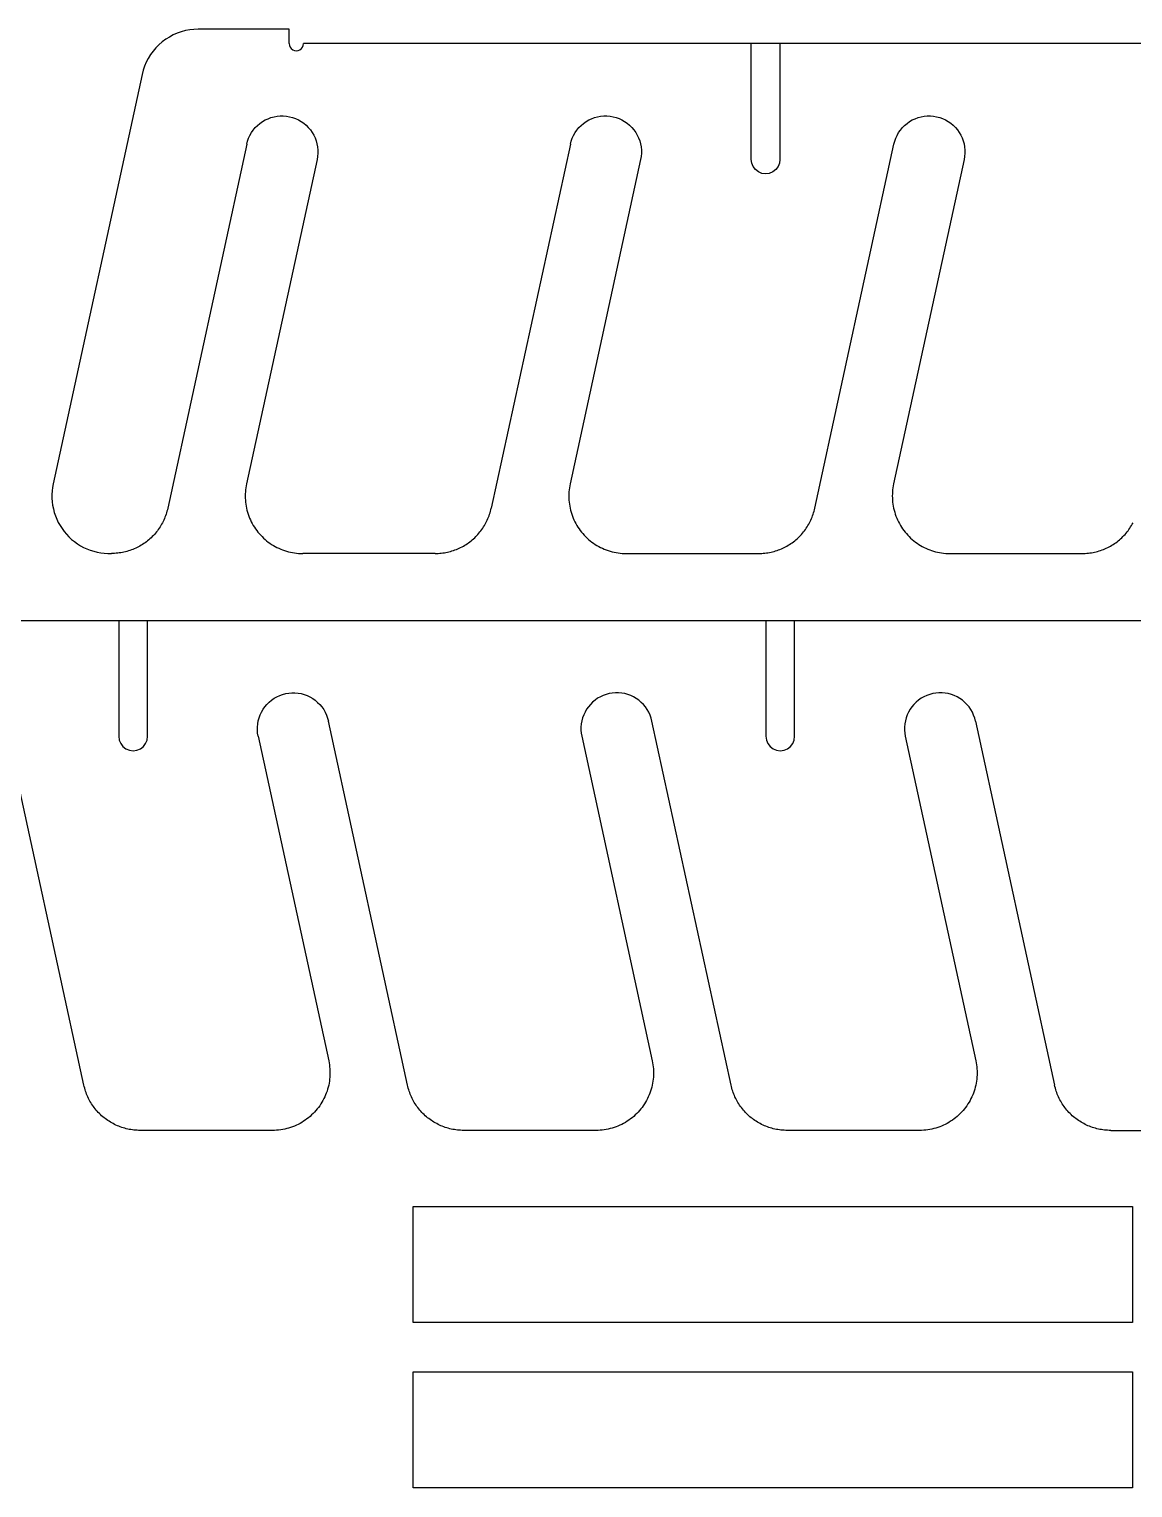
# Model space of a CAD drawing. Extents: x -30.9 to 30.9, y -15.1 to 15.1.
# Drawn here: x -5.78 to 13.42, y -15.14 to 10.22 of the extents above; entities that cross this region are included whole.
import ezdxf

# ---------------------------------------------------------------- set-up
doc = ezdxf.new("R2010")
doc.units = 0
doc.header["$MEASUREMENT"] = 0
doc.layers.get('0').update_dxf_attribs({"linetype": 'CONTINUOUS'})

msp = doc.modelspace()

# ---------------------------------------------------------------- linework, layer by layer
for p, q in [((-3.21, 10.153), (-3.279, 10.123)), ((-3.139, 10.178), (-3.21, 10.153)), ((-3.066, 10.198), (-3.139, 10.178)), ((-2.992, 10.212), (-3.066, 10.198)), ((-2.917, 10.22), (-2.992, 10.212)), ((-2.842, 10.223), (-2.917, 10.22)), ((-1.261, 10.223), (-2.842, 10.223)), ((-1.261, 9.973), (-1.261, 10.223)), ((-3.579, 9.899), (-3.628, 9.841)), ((-3.526, 9.952), (-3.579, 9.899)), ((-3.469, 10.002), (-3.526, 9.952)), ((-3.409, 10.047), (-3.469, 10.002)), ((-3.345, 10.087), (-3.409, 10.047)), ((-3.279, 10.123), (-3.345, 10.087)), ((-1.261, 9.973), (-1.257, 9.941)), ((-1.257, 9.941), (-1.244, 9.911)), ((-1.244, 9.911), (-1.224, 9.885)), ((-1.048, 9.885), (-1.028, 9.911)), ((-1.028, 9.911), (-1.015, 9.941)), ((-1.015, 9.941), (-1.011, 9.973)), ((6.776, 9.973), (-1.011, 9.973)), ((6.776, 7.958), (6.776, 9.973)), ((7.276, 9.973), (6.776, 9.973)), ((7.276, 9.973), (7.276, 7.958)), ((18.033, 9.973), (7.276, 9.973)), ((-3.746, 9.649), (-3.776, 9.58)), ((-3.712, 9.716), (-3.746, 9.649)), ((-3.672, 9.78), (-3.712, 9.716)), ((-3.628, 9.841), (-3.672, 9.78)), ((-1.224, 9.885), (-1.199, 9.865)), ((-1.199, 9.865), (-1.168, 9.852)), ((-1.168, 9.852), (-1.136, 9.848)), ((-1.136, 9.848), (-1.104, 9.852)), ((-1.104, 9.852), (-1.074, 9.865)), ((-1.074, 9.865), (-1.048, 9.885)), ((-3.819, 9.436), (-5.366, 2.318)), ((-3.8, 9.509), (-3.819, 9.436)), ((-3.776, 9.58), (-3.8, 9.509)), ((-1.726, 8.616), (-1.678, 8.644)), ((-1.678, 8.644), (-1.629, 8.667)), ((-1.629, 8.667), (-1.578, 8.686)), ((-1.578, 8.686), (-1.525, 8.7)), ((-1.525, 8.7), (-1.472, 8.71)), ((-1.472, 8.71), (-1.417, 8.715)), ((-1.417, 8.715), (-1.363, 8.715)), ((-1.363, 8.715), (-1.309, 8.71)), ((-1.309, 8.71), (-1.255, 8.701)), ((-1.255, 8.701), (-1.202, 8.687)), ((-1.202, 8.687), (-1.151, 8.669)), ((-1.151, 8.669), (-1.101, 8.646)), ((-1.101, 8.646), (-1.054, 8.619)), ((3.903, 8.616), (3.95, 8.644)), ((3.95, 8.644), (3.999, 8.667)), ((3.999, 8.667), (4.05, 8.686)), ((4.05, 8.686), (4.103, 8.7)), ((4.103, 8.7), (4.157, 8.71)), ((4.157, 8.71), (4.211, 8.715)), ((4.211, 8.715), (4.266, 8.715)), ((4.266, 8.715), (4.32, 8.71)), ((4.32, 8.71), (4.374, 8.701)), ((4.374, 8.701), (4.426, 8.687)), ((4.426, 8.687), (4.478, 8.669)), ((4.478, 8.669), (4.527, 8.646)), ((4.527, 8.646), (4.574, 8.619)), ((9.531, 8.616), (9.578, 8.644)), ((9.578, 8.644), (9.628, 8.667)), ((9.628, 8.667), (9.679, 8.686)), ((9.679, 8.686), (9.732, 8.7)), ((9.732, 8.7), (9.785, 8.71)), ((9.785, 8.71), (9.839, 8.715)), ((9.839, 8.715), (9.894, 8.715)), ((9.894, 8.715), (9.948, 8.71)), ((9.948, 8.71), (10.002, 8.701)), ((10.002, 8.701), (10.055, 8.687)), ((10.055, 8.687), (10.106, 8.669)), ((10.106, 8.669), (10.156, 8.646)), ((10.156, 8.646), (10.203, 8.619)), ((-1.966, 8.327), (-1.943, 8.377)), ((-1.943, 8.377), (-1.916, 8.424)), ((-1.916, 8.424), (-1.885, 8.469)), ((-1.885, 8.469), (-1.85, 8.511)), ((-1.85, 8.511), (-1.812, 8.55)), ((-1.812, 8.55), (-1.77, 8.585)), ((-1.77, 8.585), (-1.726, 8.616)), ((-1.054, 8.619), (-1.009, 8.588)), ((-1.009, 8.588), (-0.967, 8.553)), ((-0.967, 8.553), (-0.929, 8.515)), ((-0.929, 8.515), (-0.893, 8.473)), ((-0.893, 8.473), (-0.862, 8.428)), ((-0.862, 8.428), (-0.834, 8.381)), ((-0.834, 8.381), (-0.811, 8.332)), ((3.662, 8.327), (3.685, 8.377)), ((3.685, 8.377), (3.712, 8.424)), ((3.712, 8.424), (3.743, 8.469)), ((3.743, 8.469), (3.778, 8.511)), ((3.778, 8.511), (3.817, 8.55)), ((3.817, 8.55), (3.858, 8.585)), ((3.858, 8.585), (3.903, 8.616)), ((4.574, 8.619), (4.619, 8.588)), ((4.619, 8.588), (4.661, 8.553)), ((4.661, 8.553), (4.7, 8.515)), ((4.7, 8.515), (4.735, 8.473)), ((4.735, 8.473), (4.767, 8.428)), ((4.767, 8.428), (4.794, 8.381)), ((4.794, 8.381), (4.817, 8.332)), ((9.291, 8.327), (9.314, 8.377)), ((9.314, 8.377), (9.341, 8.424)), ((9.341, 8.424), (9.372, 8.469)), ((9.372, 8.469), (9.407, 8.511)), ((9.407, 8.511), (9.445, 8.55)), ((9.445, 8.55), (9.487, 8.585)), ((9.487, 8.585), (9.531, 8.616)), ((10.203, 8.619), (10.248, 8.588)), ((10.248, 8.588), (10.29, 8.553)), ((10.29, 8.553), (10.328, 8.515)), ((10.328, 8.515), (10.364, 8.473)), ((10.364, 8.473), (10.395, 8.428)), ((10.395, 8.428), (10.423, 8.381)), ((10.423, 8.381), (10.446, 8.332)), ((-1.998, 8.223), (-3.374, 1.893)), ((-1.998, 8.223), (-1.984, 8.276)), ((-1.984, 8.276), (-1.966, 8.327)), ((-0.811, 8.332), (-0.792, 8.281)), ((-0.792, 8.281), (-0.778, 8.228)), ((-0.778, 8.228), (-0.768, 8.175)), ((-0.768, 8.175), (-0.763, 8.12)), ((-0.763, 8.12), (-0.763, 8.066)), ((3.63, 8.223), (2.254, 1.893)), ((3.63, 8.223), (3.644, 8.276)), ((3.644, 8.276), (3.662, 8.327)), ((4.817, 8.332), (4.836, 8.281)), ((4.836, 8.281), (4.85, 8.228)), ((4.85, 8.228), (4.86, 8.175)), ((4.86, 8.175), (4.865, 8.12)), ((4.865, 8.12), (4.865, 8.066)), ((7.883, 1.893), (9.259, 8.223)), ((9.259, 8.223), (9.272, 8.276)), ((9.272, 8.276), (9.291, 8.327)), ((10.446, 8.332), (10.465, 8.281)), ((10.465, 8.281), (10.479, 8.228)), ((10.479, 8.228), (10.489, 8.175)), ((10.489, 8.175), (10.494, 8.12)), ((10.494, 8.12), (10.494, 8.066)), ((-0.777, 7.958), (-2.003, 2.318)), ((-0.768, 8.011), (-0.777, 7.958)), ((-0.763, 8.066), (-0.768, 8.011)), ((4.852, 7.958), (3.626, 2.318)), ((4.861, 8.011), (4.852, 7.958)), ((4.865, 8.066), (4.861, 8.011)), ((6.785, 7.893), (6.776, 7.958)), ((6.81, 7.833), (6.785, 7.893)), ((7.268, 7.893), (7.243, 7.833)), ((7.276, 7.958), (7.268, 7.893)), ((10.48, 7.958), (9.254, 2.318)), ((10.489, 8.011), (10.48, 7.958)), ((10.494, 8.066), (10.489, 8.011)), ((6.849, 7.781), (6.81, 7.833)), ((6.901, 7.741), (6.849, 7.781)), ((6.962, 7.716), (6.901, 7.741)), ((7.026, 7.708), (6.962, 7.716)), ((7.091, 7.716), (7.026, 7.708)), ((7.151, 7.741), (7.091, 7.716)), ((7.203, 7.781), (7.151, 7.741)), ((7.243, 7.833), (7.203, 7.781)), ((-5.366, 2.318), (-5.377, 2.256)), ((-2.01, 2.283), (-2.015, 2.248)), ((-2.003, 2.318), (-2.01, 2.283)), ((3.619, 2.283), (3.613, 2.248)), ((3.626, 2.318), (3.619, 2.283)), ((9.247, 2.283), (9.241, 2.248)), ((9.254, 2.318), (9.247, 2.283)), ((-5.385, 2.194), (-5.388, 2.131)), ((-5.388, 2.131), (-5.388, 2.069)), ((-5.388, 2.069), (-5.384, 2.006)), ((-5.377, 2.256), (-5.385, 2.194)), ((-2.025, 2.141), (-2.026, 2.106)), ((-2.026, 2.106), (-2.025, 2.07)), ((-2.023, 2.177), (-2.025, 2.141)), ((-2.025, 2.07), (-2.023, 2.034)), ((-2.02, 2.213), (-2.023, 2.177)), ((-2.023, 2.034), (-2.02, 1.999)), ((-2.015, 2.248), (-2.02, 2.213)), ((3.605, 2.177), (3.603, 2.141)), ((3.603, 2.141), (3.603, 2.106)), ((3.603, 2.106), (3.603, 2.07)), ((3.603, 2.07), (3.605, 2.034)), ((3.609, 2.213), (3.605, 2.177)), ((3.605, 2.034), (3.609, 1.999)), ((3.613, 2.248), (3.609, 2.213)), ((9.232, 2.141), (9.231, 2.106)), ((9.231, 2.106), (9.232, 2.07)), ((9.234, 2.177), (9.232, 2.141)), ((9.232, 2.07), (9.234, 2.034)), ((9.237, 2.213), (9.234, 2.177)), ((9.234, 2.034), (9.237, 1.999)), ((9.241, 2.248), (9.237, 2.213)), ((-5.384, 2.006), (-5.376, 1.944)), ((-5.376, 1.944), (-5.363, 1.882)), ((-5.363, 1.882), (-5.347, 1.821)), ((-5.347, 1.821), (-5.328, 1.762)), ((-3.403, 1.789), (-3.412, 1.763)), ((-3.395, 1.815), (-3.403, 1.789)), ((-3.387, 1.841), (-3.395, 1.815)), ((-3.38, 1.867), (-3.387, 1.841)), ((-3.374, 1.893), (-3.38, 1.867)), ((-2.02, 1.999), (-2.015, 1.963)), ((-2.015, 1.963), (-2.01, 1.928)), ((-2.01, 1.928), (-2.003, 1.893)), ((-2.003, 1.893), (-1.995, 1.858)), ((-1.995, 1.858), (-1.985, 1.824)), ((-1.985, 1.824), (-1.974, 1.79)), ((-1.974, 1.79), (-1.963, 1.756)), ((2.216, 1.763), (2.225, 1.789)), ((2.225, 1.789), (2.234, 1.815)), ((2.234, 1.815), (2.241, 1.841)), ((2.241, 1.841), (2.248, 1.867)), ((2.248, 1.867), (2.254, 1.893)), ((3.609, 1.999), (3.613, 1.963)), ((3.613, 1.963), (3.619, 1.928)), ((3.619, 1.928), (3.626, 1.893)), ((3.626, 1.893), (3.634, 1.858)), ((3.634, 1.858), (3.643, 1.824)), ((3.643, 1.824), (3.654, 1.79)), ((3.654, 1.79), (3.666, 1.756)), ((7.845, 1.763), (7.854, 1.789)), ((7.854, 1.789), (7.862, 1.815)), ((7.862, 1.815), (7.87, 1.841)), ((7.87, 1.841), (7.876, 1.867)), ((7.876, 1.867), (7.883, 1.893)), ((9.237, 1.999), (9.241, 1.963)), ((9.241, 1.963), (9.247, 1.928)), ((9.247, 1.928), (9.254, 1.893)), ((9.254, 1.893), (9.262, 1.858)), ((9.262, 1.858), (9.272, 1.824)), ((9.272, 1.824), (9.282, 1.79)), ((9.282, 1.79), (9.294, 1.756)), ((-5.328, 1.762), (-5.304, 1.703)), ((-5.304, 1.703), (-5.277, 1.647)), ((-5.277, 1.647), (-5.247, 1.592)), ((-5.247, 1.592), (-5.213, 1.539)), ((-5.213, 1.539), (-5.175, 1.488)), ((-3.538, 1.524), (-3.554, 1.502)), ((-3.523, 1.546), (-3.538, 1.524)), ((-3.508, 1.569), (-3.523, 1.546)), ((-3.494, 1.592), (-3.508, 1.569)), ((-3.48, 1.615), (-3.494, 1.592)), ((-3.467, 1.639), (-3.48, 1.615)), ((-3.455, 1.663), (-3.467, 1.639)), ((-3.443, 1.688), (-3.455, 1.663)), ((-3.432, 1.713), (-3.443, 1.688)), ((-3.422, 1.738), (-3.432, 1.713)), ((-3.412, 1.763), (-3.422, 1.738)), ((-1.963, 1.756), (-1.949, 1.723)), ((-1.949, 1.723), (-1.935, 1.69)), ((-1.935, 1.69), (-1.92, 1.658)), ((-1.92, 1.658), (-1.903, 1.626)), ((-1.903, 1.626), (-1.886, 1.595)), ((-1.886, 1.595), (-1.867, 1.565)), ((-1.867, 1.565), (-1.847, 1.535)), ((-1.847, 1.535), (-1.826, 1.506)), ((2.074, 1.502), (2.09, 1.524)), ((2.09, 1.524), (2.106, 1.546)), ((2.106, 1.546), (2.121, 1.569)), ((2.121, 1.569), (2.135, 1.592)), ((2.135, 1.592), (2.148, 1.615)), ((2.148, 1.615), (2.161, 1.639)), ((2.161, 1.639), (2.174, 1.663)), ((2.174, 1.663), (2.185, 1.688)), ((2.185, 1.688), (2.196, 1.713)), ((2.196, 1.713), (2.207, 1.738)), ((2.207, 1.738), (2.216, 1.763)), ((3.666, 1.756), (3.679, 1.723)), ((3.679, 1.723), (3.693, 1.69)), ((3.693, 1.69), (3.709, 1.658)), ((3.709, 1.658), (3.725, 1.626)), ((3.725, 1.626), (3.743, 1.595)), ((3.743, 1.595), (3.762, 1.565)), ((3.762, 1.565), (3.781, 1.535)), ((3.781, 1.535), (3.802, 1.506)), ((7.703, 1.502), (7.719, 1.524)), ((7.719, 1.524), (7.734, 1.546)), ((7.734, 1.546), (7.749, 1.569)), ((7.749, 1.569), (7.763, 1.592)), ((7.763, 1.592), (7.777, 1.615)), ((7.777, 1.615), (7.79, 1.639)), ((7.79, 1.639), (7.802, 1.663)), ((7.802, 1.663), (7.814, 1.688)), ((7.814, 1.688), (7.825, 1.713)), ((7.825, 1.713), (7.835, 1.738)), ((7.835, 1.738), (7.845, 1.763)), ((9.294, 1.756), (9.307, 1.723)), ((9.307, 1.723), (9.322, 1.69)), ((9.322, 1.69), (9.337, 1.658)), ((9.337, 1.658), (9.354, 1.626)), ((9.354, 1.626), (9.371, 1.595)), ((9.371, 1.595), (9.39, 1.565)), ((9.39, 1.565), (9.41, 1.535)), ((9.41, 1.535), (9.431, 1.506)), ((13.331, 1.502), (13.347, 1.524)), ((13.347, 1.524), (13.363, 1.546)), ((13.363, 1.546), (13.377, 1.569)), ((13.377, 1.569), (13.392, 1.592)), ((13.392, 1.592), (13.405, 1.615)), ((13.405, 1.615), (13.418, 1.639)), ((-5.175, 1.488), (-5.135, 1.44)), ((-5.135, 1.44), (-5.092, 1.395)), ((-5.092, 1.395), (-5.046, 1.352)), ((-5.046, 1.352), (-4.997, 1.312)), ((-4.997, 1.312), (-4.946, 1.275)), ((-4.946, 1.275), (-4.893, 1.242)), ((-3.789, 1.279), (-3.812, 1.264)), ((-3.767, 1.294), (-3.789, 1.279)), ((-3.745, 1.31), (-3.767, 1.294)), ((-3.724, 1.327), (-3.745, 1.31)), ((-3.703, 1.345), (-3.724, 1.327)), ((-3.683, 1.362), (-3.703, 1.345)), ((-3.663, 1.381), (-3.683, 1.362)), ((-3.643, 1.4), (-3.663, 1.381)), ((-3.624, 1.419), (-3.643, 1.4)), ((-3.606, 1.439), (-3.624, 1.419)), ((-3.588, 1.46), (-3.606, 1.439)), ((-3.571, 1.481), (-3.588, 1.46)), ((-3.554, 1.502), (-3.571, 1.481)), ((-1.826, 1.506), (-1.804, 1.478)), ((-1.804, 1.478), (-1.781, 1.451)), ((-1.781, 1.451), (-1.757, 1.424)), ((-1.757, 1.424), (-1.733, 1.399)), ((-1.733, 1.399), (-1.707, 1.374)), ((-1.707, 1.374), (-1.68, 1.35)), ((-1.68, 1.35), (-1.653, 1.327)), ((-1.653, 1.327), (-1.625, 1.305)), ((-1.625, 1.305), (-1.596, 1.284)), ((-1.596, 1.284), (-1.566, 1.265)), ((1.816, 1.264), (1.839, 1.279)), ((1.839, 1.279), (1.861, 1.294)), ((1.861, 1.294), (1.883, 1.31)), ((1.883, 1.31), (1.904, 1.327)), ((1.904, 1.327), (1.925, 1.345)), ((1.925, 1.345), (1.946, 1.362)), ((1.946, 1.362), (1.966, 1.381)), ((1.966, 1.381), (1.985, 1.4)), ((1.985, 1.4), (2.004, 1.419)), ((2.004, 1.419), (2.022, 1.439)), ((2.022, 1.439), (2.04, 1.46)), ((2.04, 1.46), (2.057, 1.481)), ((2.057, 1.481), (2.074, 1.502)), ((3.802, 1.506), (3.824, 1.478)), ((3.824, 1.478), (3.847, 1.451)), ((3.847, 1.451), (3.871, 1.424)), ((3.871, 1.424), (3.896, 1.399)), ((3.896, 1.399), (3.921, 1.374)), ((3.921, 1.374), (3.948, 1.35)), ((3.948, 1.35), (3.975, 1.327)), ((3.975, 1.327), (4.004, 1.305)), ((4.004, 1.305), (4.033, 1.284)), ((4.033, 1.284), (4.062, 1.265)), ((7.445, 1.264), (7.468, 1.279)), ((7.468, 1.279), (7.49, 1.294)), ((7.49, 1.294), (7.512, 1.31)), ((7.512, 1.31), (7.533, 1.327)), ((7.533, 1.327), (7.554, 1.345)), ((7.554, 1.345), (7.574, 1.362)), ((7.574, 1.362), (7.594, 1.381)), ((7.594, 1.381), (7.614, 1.4)), ((7.614, 1.4), (7.632, 1.419)), ((7.632, 1.419), (7.651, 1.439)), ((7.651, 1.439), (7.669, 1.46)), ((7.669, 1.46), (7.686, 1.481)), ((7.686, 1.481), (7.703, 1.502)), ((9.431, 1.506), (9.453, 1.478)), ((9.453, 1.478), (9.476, 1.451)), ((9.476, 1.451), (9.499, 1.424)), ((9.499, 1.424), (9.524, 1.399)), ((9.524, 1.399), (9.55, 1.374)), ((9.55, 1.374), (9.576, 1.35)), ((9.576, 1.35), (9.604, 1.327)), ((9.604, 1.327), (9.632, 1.305)), ((9.632, 1.305), (9.661, 1.284)), ((9.661, 1.284), (9.691, 1.265)), ((13.073, 1.264), (13.096, 1.279)), ((13.096, 1.279), (13.118, 1.294)), ((13.118, 1.294), (13.14, 1.31)), ((13.14, 1.31), (13.161, 1.327)), ((13.161, 1.327), (13.182, 1.345)), ((13.182, 1.345), (13.203, 1.362)), ((13.203, 1.362), (13.223, 1.381)), ((13.223, 1.381), (13.242, 1.4)), ((13.242, 1.4), (13.261, 1.419)), ((13.261, 1.419), (13.279, 1.439)), ((13.279, 1.439), (13.297, 1.46)), ((13.297, 1.46), (13.314, 1.481)), ((13.314, 1.481), (13.331, 1.502)), ((-4.893, 1.242), (-4.838, 1.212)), ((-4.838, 1.212), (-4.781, 1.186)), ((-4.781, 1.186), (-4.722, 1.163)), ((-4.722, 1.163), (-4.662, 1.144)), ((-4.662, 1.144), (-4.601, 1.129)), ((-4.601, 1.129), (-4.539, 1.117)), ((-4.539, 1.117), (-4.477, 1.11)), ((-4.477, 1.11), (-4.414, 1.106)), ((-4.414, 1.106), (-4.352, 1.107)), ((-4.324, 1.106), (-4.352, 1.107)), ((-4.297, 1.107), (-4.324, 1.106)), ((-4.27, 1.109), (-4.297, 1.107)), ((-4.243, 1.112), (-4.27, 1.109)), ((-4.216, 1.115), (-4.243, 1.112)), ((-4.189, 1.119), (-4.216, 1.115)), ((-4.163, 1.124), (-4.189, 1.119)), ((-4.136, 1.129), (-4.163, 1.124)), ((-4.11, 1.135), (-4.136, 1.129)), ((-4.084, 1.142), (-4.11, 1.135)), ((-4.057, 1.15), (-4.084, 1.142)), ((-4.032, 1.158), (-4.057, 1.15)), ((-4.006, 1.167), (-4.032, 1.158)), ((-3.981, 1.177), (-4.006, 1.167)), ((-3.956, 1.188), (-3.981, 1.177)), ((-3.931, 1.199), (-3.956, 1.188)), ((-3.906, 1.21), (-3.931, 1.199)), ((-3.882, 1.223), (-3.906, 1.21)), ((-3.859, 1.236), (-3.882, 1.223)), ((-3.835, 1.249), (-3.859, 1.236)), ((-3.812, 1.264), (-3.835, 1.249)), ((-1.566, 1.265), (-1.536, 1.246)), ((-1.536, 1.246), (-1.505, 1.228)), ((-1.505, 1.228), (-1.473, 1.212)), ((-1.473, 1.212), (-1.441, 1.196)), ((-1.441, 1.196), (-1.408, 1.182)), ((-1.408, 1.182), (-1.375, 1.169)), ((-1.375, 1.169), (-1.341, 1.157)), ((-1.341, 1.157), (-1.307, 1.146)), ((-1.307, 1.146), (-1.273, 1.137)), ((-1.273, 1.137), (-1.238, 1.129)), ((-1.238, 1.129), (-1.203, 1.122)), ((-1.203, 1.122), (-1.168, 1.116)), ((-1.168, 1.116), (-1.133, 1.112)), ((-1.133, 1.112), (-1.097, 1.108)), ((-1.097, 1.108), (-1.061, 1.106)), ((-1.061, 1.106), (-1.026, 1.106)), ((1.277, 1.106), (-1.026, 1.106)), ((1.277, 1.106), (1.304, 1.106)), ((1.304, 1.106), (1.331, 1.107)), ((1.331, 1.107), (1.358, 1.109)), ((1.358, 1.109), (1.385, 1.112)), ((1.385, 1.112), (1.412, 1.115)), ((1.412, 1.115), (1.439, 1.119)), ((1.439, 1.119), (1.466, 1.124)), ((1.466, 1.124), (1.492, 1.129)), ((1.492, 1.129), (1.519, 1.135)), ((1.519, 1.135), (1.545, 1.142)), ((1.545, 1.142), (1.571, 1.15)), ((1.571, 1.15), (1.597, 1.158)), ((1.597, 1.158), (1.622, 1.167)), ((1.622, 1.167), (1.648, 1.177)), ((1.648, 1.177), (1.673, 1.188)), ((1.673, 1.188), (1.698, 1.199)), ((1.698, 1.199), (1.722, 1.21)), ((1.722, 1.21), (1.746, 1.223)), ((1.746, 1.223), (1.77, 1.236)), ((1.77, 1.236), (1.793, 1.249)), ((1.793, 1.249), (1.816, 1.264)), ((4.062, 1.265), (4.093, 1.246)), ((4.093, 1.246), (4.124, 1.228)), ((4.124, 1.228), (4.155, 1.212)), ((4.155, 1.212), (4.187, 1.196)), ((4.187, 1.196), (4.22, 1.182)), ((4.22, 1.182), (4.253, 1.169)), ((4.253, 1.169), (4.287, 1.157)), ((4.287, 1.157), (4.321, 1.146)), ((4.321, 1.146), (4.356, 1.137)), ((4.356, 1.137), (4.39, 1.129)), ((4.39, 1.129), (4.425, 1.122)), ((4.425, 1.122), (4.461, 1.116)), ((4.461, 1.116), (4.496, 1.112)), ((4.496, 1.112), (4.531, 1.108)), ((4.531, 1.108), (4.567, 1.106)), ((4.567, 1.106), (4.603, 1.106)), ((4.603, 1.106), (6.905, 1.106)), ((6.905, 1.106), (6.932, 1.106)), ((6.932, 1.106), (6.96, 1.107)), ((6.96, 1.107), (6.987, 1.109)), ((6.987, 1.109), (7.014, 1.112)), ((7.014, 1.112), (7.041, 1.115)), ((7.041, 1.115), (7.067, 1.119)), ((7.067, 1.119), (7.094, 1.124)), ((7.094, 1.124), (7.121, 1.129)), ((7.121, 1.129), (7.147, 1.135)), ((7.147, 1.135), (7.173, 1.142)), ((7.173, 1.142), (7.199, 1.15)), ((7.199, 1.15), (7.225, 1.158)), ((7.225, 1.158), (7.251, 1.167)), ((7.251, 1.167), (7.276, 1.177)), ((7.276, 1.177), (7.301, 1.188)), ((7.301, 1.188), (7.326, 1.199)), ((7.326, 1.199), (7.35, 1.21)), ((7.35, 1.21), (7.375, 1.223)), ((7.375, 1.223), (7.398, 1.236)), ((7.398, 1.236), (7.422, 1.249)), ((7.422, 1.249), (7.445, 1.264)), ((9.691, 1.265), (9.721, 1.246)), ((9.721, 1.246), (9.752, 1.228)), ((9.752, 1.228), (9.784, 1.212)), ((9.784, 1.212), (9.816, 1.196)), ((9.816, 1.196), (9.849, 1.182)), ((9.849, 1.182), (9.882, 1.169)), ((9.882, 1.169), (9.915, 1.157)), ((9.915, 1.157), (9.95, 1.146)), ((9.95, 1.146), (9.984, 1.137)), ((9.984, 1.137), (10.019, 1.129)), ((10.019, 1.129), (10.054, 1.122)), ((10.054, 1.122), (10.089, 1.116)), ((10.089, 1.116), (10.124, 1.112)), ((10.124, 1.112), (10.16, 1.108)), ((10.16, 1.108), (10.196, 1.106)), ((10.196, 1.106), (10.231, 1.106)), ((10.231, 1.106), (12.534, 1.106)), ((12.534, 1.106), (12.561, 1.106)), ((12.561, 1.106), (12.588, 1.107)), ((12.588, 1.107), (12.615, 1.109)), ((12.615, 1.109), (12.642, 1.112)), ((12.642, 1.112), (12.669, 1.115)), ((12.669, 1.115), (12.696, 1.119)), ((12.696, 1.119), (12.723, 1.124)), ((12.723, 1.124), (12.749, 1.129)), ((12.749, 1.129), (12.776, 1.135)), ((12.776, 1.135), (12.802, 1.142)), ((12.802, 1.142), (12.828, 1.15)), ((12.828, 1.15), (12.854, 1.158)), ((12.854, 1.158), (12.879, 1.167)), ((12.879, 1.167), (12.905, 1.177)), ((12.905, 1.177), (12.93, 1.188)), ((12.93, 1.188), (12.954, 1.199)), ((12.954, 1.199), (12.979, 1.21)), ((12.979, 1.21), (13.003, 1.223)), ((13.003, 1.223), (13.027, 1.236)), ((13.027, 1.236), (13.05, 1.249)), ((13.05, 1.249), (13.073, 1.264)), ((-11.975, -0.058), (-4.225, -0.058)), ((-4.225, -0.058), (-4.225, -2.073)), ((-4.225, -0.058), (-3.725, -0.058)), ((-3.725, -2.073), (-3.725, -0.058)), ((-3.725, -0.058), (7.032, -0.058)), ((7.032, -0.058), (7.032, -2.073)), ((7.032, -0.058), (7.532, -0.058)), ((7.532, -2.073), (7.532, -0.058)), ((7.532, -0.058), (15.319, -0.058)), ((-1.684, -1.558), (-1.649, -1.517)), ((-1.649, -1.517), (-1.61, -1.478)), ((-1.61, -1.478), (-1.568, -1.443)), ((-1.568, -1.443), (-1.523, -1.412)), ((-1.523, -1.412), (-1.476, -1.385)), ((-1.476, -1.385), (-1.426, -1.362)), ((-1.426, -1.362), (-1.375, -1.344)), ((-1.375, -1.344), (-1.322, -1.33)), ((-1.322, -1.33), (-1.269, -1.321)), ((-1.269, -1.321), (-1.214, -1.316)), ((-1.214, -1.316), (-1.16, -1.316)), ((-1.16, -1.316), (-1.106, -1.321)), ((-1.106, -1.321), (-1.052, -1.331)), ((-1.052, -1.331), (-0.999, -1.345)), ((-0.999, -1.345), (-0.948, -1.364)), ((-0.948, -1.364), (-0.899, -1.388)), ((-0.899, -1.388), (-0.852, -1.415)), ((-0.852, -1.415), (-0.807, -1.446)), ((-0.807, -1.446), (-0.766, -1.482)), ((-0.766, -1.482), (-0.727, -1.52)), ((-0.727, -1.52), (-0.692, -1.562)), ((3.98, -1.517), (3.945, -1.558)), ((4.018, -1.478), (3.98, -1.517)), ((4.06, -1.443), (4.018, -1.478)), ((4.105, -1.412), (4.06, -1.443)), ((4.152, -1.385), (4.105, -1.412)), ((4.202, -1.362), (4.152, -1.385)), ((4.253, -1.344), (4.202, -1.362)), ((4.306, -1.33), (4.253, -1.344)), ((4.36, -1.321), (4.306, -1.33)), ((4.414, -1.316), (4.36, -1.321)), ((4.469, -1.316), (4.414, -1.316)), ((4.523, -1.321), (4.469, -1.316)), ((4.577, -1.331), (4.523, -1.321)), ((4.629, -1.345), (4.577, -1.331)), ((4.68, -1.364), (4.629, -1.345)), ((4.73, -1.388), (4.68, -1.364)), ((4.777, -1.415), (4.73, -1.388)), ((4.821, -1.446), (4.777, -1.415)), ((4.863, -1.482), (4.821, -1.446)), ((4.901, -1.52), (4.863, -1.482)), ((4.936, -1.562), (4.901, -1.52)), ((9.608, -1.517), (9.573, -1.558)), ((9.647, -1.478), (9.608, -1.517)), ((9.689, -1.443), (9.647, -1.478)), ((9.734, -1.412), (9.689, -1.443)), ((9.781, -1.385), (9.734, -1.412)), ((9.83, -1.362), (9.781, -1.385)), ((9.882, -1.344), (9.83, -1.362)), ((9.934, -1.33), (9.882, -1.344)), ((9.988, -1.321), (9.934, -1.33)), ((10.043, -1.316), (9.988, -1.321)), ((10.097, -1.316), (10.043, -1.316)), ((10.151, -1.321), (10.097, -1.316)), ((10.205, -1.331), (10.151, -1.321)), ((10.258, -1.345), (10.205, -1.331)), ((10.309, -1.364), (10.258, -1.345)), ((10.358, -1.388), (10.309, -1.364)), ((10.405, -1.415), (10.358, -1.388)), ((10.45, -1.446), (10.405, -1.415)), ((10.491, -1.482), (10.45, -1.446)), ((10.53, -1.52), (10.491, -1.482)), ((10.565, -1.562), (10.53, -1.52)), ((-1.799, -1.803), (-1.785, -1.75)), ((-1.785, -1.75), (-1.766, -1.699)), ((-1.766, -1.699), (-1.743, -1.65)), ((-1.743, -1.65), (-1.715, -1.603)), ((-1.715, -1.603), (-1.684, -1.558)), ((-0.692, -1.562), (-0.661, -1.607)), ((-0.661, -1.607), (-0.634, -1.654)), ((-0.634, -1.654), (-0.611, -1.704)), ((-0.611, -1.704), (-0.593, -1.755)), ((-0.593, -1.755), (-0.579, -1.808)), ((3.844, -1.75), (3.829, -1.803)), ((3.862, -1.699), (3.844, -1.75)), ((3.886, -1.65), (3.862, -1.699)), ((3.913, -1.603), (3.886, -1.65)), ((3.945, -1.558), (3.913, -1.603)), ((4.967, -1.607), (4.936, -1.562)), ((4.994, -1.654), (4.967, -1.607)), ((5.017, -1.704), (4.994, -1.654)), ((5.036, -1.755), (5.017, -1.704)), ((5.05, -1.808), (5.036, -1.755)), ((9.472, -1.75), (9.458, -1.803)), ((9.491, -1.699), (9.472, -1.75)), ((9.514, -1.65), (9.491, -1.699)), ((9.542, -1.603), (9.514, -1.65)), ((9.573, -1.558), (9.542, -1.603)), ((10.596, -1.607), (10.565, -1.562)), ((10.623, -1.654), (10.596, -1.607)), ((10.646, -1.704), (10.623, -1.654)), ((10.664, -1.755), (10.646, -1.704)), ((10.678, -1.808), (10.664, -1.755)), ((-4.831, -8.138), (-6.207, -1.808)), ((-1.814, -1.911), (-1.809, -1.857)), ((-1.814, -1.965), (-1.814, -1.911)), ((-1.81, -2.02), (-1.814, -1.965)), ((-1.8, -2.073), (-1.81, -2.02)), ((-1.809, -1.857), (-1.799, -1.803)), ((0.797, -8.138), (-0.579, -1.808)), ((3.815, -1.911), (3.814, -1.965)), ((3.814, -1.965), (3.819, -2.02)), ((3.819, -1.857), (3.815, -1.911)), ((3.829, -1.803), (3.819, -1.857)), ((3.819, -2.02), (3.828, -2.073)), ((6.426, -8.138), (5.05, -1.808)), ((9.448, -1.857), (9.443, -1.911)), ((9.443, -1.911), (9.443, -1.965)), ((9.443, -1.965), (9.447, -2.02)), ((9.447, -2.02), (9.457, -2.073)), ((9.458, -1.803), (9.448, -1.857)), ((10.678, -1.808), (12.054, -8.138)), ((-4.225, -2.073), (-4.217, -2.138)), ((-4.217, -2.138), (-4.192, -2.198)), ((-4.192, -2.198), (-4.152, -2.25)), ((-4.152, -2.25), (-4.1, -2.29)), ((-3.85, -2.29), (-3.798, -2.25)), ((-3.798, -2.25), (-3.759, -2.198)), ((-3.759, -2.198), (-3.734, -2.138)), ((-3.734, -2.138), (-3.725, -2.073)), ((-1.8, -2.073), (-0.574, -7.713)), ((3.828, -2.073), (5.054, -7.713)), ((7.032, -2.073), (7.04, -2.138)), ((7.04, -2.138), (7.065, -2.198)), ((7.065, -2.198), (7.105, -2.25)), ((7.105, -2.25), (7.157, -2.29)), ((7.407, -2.29), (7.459, -2.25)), ((7.459, -2.25), (7.498, -2.198)), ((7.498, -2.198), (7.523, -2.138)), ((7.523, -2.138), (7.532, -2.073)), ((9.457, -2.073), (10.682, -7.713)), ((-4.1, -2.29), (-4.04, -2.315)), ((-4.04, -2.315), (-3.975, -2.323)), ((-3.975, -2.323), (-3.91, -2.315)), ((-3.91, -2.315), (-3.85, -2.29)), ((7.157, -2.29), (7.217, -2.315)), ((7.217, -2.315), (7.282, -2.323)), ((7.282, -2.323), (7.347, -2.315)), ((7.347, -2.315), (7.407, -2.29)), ((-0.574, -7.713), (-0.567, -7.748)), ((-0.567, -7.748), (-0.562, -7.783)), ((-0.562, -7.783), (-0.557, -7.819)), ((-0.557, -7.819), (-0.554, -7.854)), ((-0.554, -7.854), (-0.552, -7.89)), ((5.054, -7.713), (5.061, -7.748)), ((5.061, -7.748), (5.067, -7.783)), ((5.067, -7.783), (5.071, -7.819)), ((5.071, -7.819), (5.074, -7.854)), ((5.074, -7.854), (5.076, -7.89)), ((10.682, -7.713), (10.689, -7.748)), ((10.689, -7.748), (10.695, -7.783)), ((10.695, -7.783), (10.7, -7.819)), ((10.7, -7.819), (10.703, -7.854)), ((10.703, -7.854), (10.705, -7.89)), ((-0.568, -8.103), (-0.574, -8.138)), ((-0.562, -8.068), (-0.568, -8.103)), ((-0.557, -8.032), (-0.562, -8.068)), ((-0.554, -7.997), (-0.557, -8.032)), ((-0.552, -7.961), (-0.554, -7.997)), ((-0.552, -7.89), (-0.552, -7.925)), ((-0.552, -7.925), (-0.552, -7.961)), ((5.061, -8.103), (5.054, -8.138)), ((5.067, -8.068), (5.061, -8.103)), ((5.071, -8.032), (5.067, -8.068)), ((5.074, -7.997), (5.071, -8.032)), ((5.076, -7.961), (5.074, -7.997)), ((5.076, -7.89), (5.077, -7.925)), ((5.077, -7.925), (5.076, -7.961)), ((10.689, -8.103), (10.682, -8.138)), ((10.695, -8.068), (10.689, -8.103)), ((10.7, -8.032), (10.695, -8.068)), ((10.703, -7.997), (10.7, -8.032)), ((10.705, -7.961), (10.703, -7.997)), ((10.705, -7.89), (10.705, -7.925)), ((10.705, -7.925), (10.705, -7.961)), ((-4.825, -8.164), (-4.831, -8.138)), ((-4.818, -8.19), (-4.825, -8.164)), ((-4.811, -8.217), (-4.818, -8.19)), ((-4.803, -8.242), (-4.811, -8.217)), ((-4.794, -8.268), (-4.803, -8.242)), ((-4.784, -8.293), (-4.794, -8.268)), ((-4.774, -8.318), (-4.784, -8.293)), ((-4.763, -8.343), (-4.774, -8.318)), ((-4.751, -8.368), (-4.763, -8.343)), ((-4.739, -8.392), (-4.751, -8.368)), ((-0.642, -8.341), (-0.657, -8.373)), ((-0.628, -8.308), (-0.642, -8.341)), ((-0.615, -8.275), (-0.628, -8.308)), ((-0.603, -8.241), (-0.615, -8.275)), ((-0.592, -8.207), (-0.603, -8.241)), ((-0.583, -8.173), (-0.592, -8.207)), ((-0.574, -8.138), (-0.583, -8.173)), ((0.803, -8.164), (0.797, -8.138)), ((0.81, -8.19), (0.803, -8.164)), ((0.818, -8.217), (0.81, -8.19)), ((0.826, -8.242), (0.818, -8.217)), ((0.835, -8.268), (0.826, -8.242)), ((0.844, -8.293), (0.835, -8.268)), ((0.855, -8.318), (0.844, -8.293)), ((0.866, -8.343), (0.855, -8.318)), ((0.877, -8.368), (0.866, -8.343)), ((0.89, -8.392), (0.877, -8.368)), ((4.986, -8.341), (4.971, -8.373)), ((5.001, -8.308), (4.986, -8.341)), ((5.014, -8.275), (5.001, -8.308)), ((5.026, -8.241), (5.014, -8.275)), ((5.036, -8.207), (5.026, -8.241)), ((5.046, -8.173), (5.036, -8.207)), ((5.054, -8.138), (5.046, -8.173)), ((6.432, -8.164), (6.426, -8.138)), ((6.439, -8.19), (6.432, -8.164)), ((6.446, -8.217), (6.439, -8.19)), ((6.454, -8.242), (6.446, -8.217)), ((6.463, -8.268), (6.454, -8.242)), ((6.473, -8.293), (6.463, -8.268)), ((6.483, -8.318), (6.473, -8.293)), ((6.494, -8.343), (6.483, -8.318)), ((6.506, -8.368), (6.494, -8.343)), ((6.518, -8.392), (6.506, -8.368)), ((10.615, -8.341), (10.599, -8.373)), ((10.629, -8.308), (10.615, -8.341)), ((10.642, -8.275), (10.629, -8.308)), ((10.654, -8.241), (10.642, -8.275)), ((10.665, -8.207), (10.654, -8.241)), ((10.674, -8.173), (10.665, -8.207)), ((10.682, -8.138), (10.674, -8.173)), ((12.06, -8.164), (12.054, -8.138)), ((12.067, -8.19), (12.06, -8.164)), ((12.075, -8.217), (12.067, -8.19)), ((12.083, -8.242), (12.075, -8.217)), ((12.092, -8.268), (12.083, -8.242)), ((12.101, -8.293), (12.092, -8.268)), ((12.112, -8.318), (12.101, -8.293)), ((12.123, -8.343), (12.112, -8.318)), ((12.134, -8.368), (12.123, -8.343)), ((12.147, -8.392), (12.134, -8.368)), ((-4.726, -8.416), (-4.739, -8.392)), ((-4.712, -8.439), (-4.726, -8.416)), ((-4.698, -8.462), (-4.712, -8.439)), ((-4.683, -8.485), (-4.698, -8.462)), ((-4.667, -8.507), (-4.683, -8.485)), ((-4.651, -8.529), (-4.667, -8.507)), ((-4.635, -8.55), (-4.651, -8.529)), ((-4.617, -8.571), (-4.635, -8.55)), ((-4.6, -8.592), (-4.617, -8.571)), ((-4.581, -8.612), (-4.6, -8.592)), ((-4.562, -8.631), (-4.581, -8.612)), ((-0.82, -8.607), (-0.845, -8.632)), ((-0.796, -8.58), (-0.82, -8.607)), ((-0.773, -8.553), (-0.796, -8.58)), ((-0.751, -8.525), (-0.773, -8.553)), ((-0.73, -8.496), (-0.751, -8.525)), ((-0.71, -8.466), (-0.73, -8.496)), ((-0.692, -8.436), (-0.71, -8.466)), ((-0.674, -8.405), (-0.692, -8.436)), ((-0.657, -8.373), (-0.674, -8.405)), ((0.903, -8.416), (0.89, -8.392)), ((0.916, -8.439), (0.903, -8.416)), ((0.931, -8.462), (0.916, -8.439)), ((0.946, -8.485), (0.931, -8.462)), ((0.961, -8.507), (0.946, -8.485)), ((0.977, -8.529), (0.961, -8.507)), ((0.994, -8.55), (0.977, -8.529)), ((1.011, -8.571), (0.994, -8.55)), ((1.029, -8.592), (1.011, -8.571)), ((1.047, -8.612), (1.029, -8.592)), ((1.066, -8.631), (1.047, -8.612)), ((4.809, -8.607), (4.784, -8.632)), ((4.833, -8.58), (4.809, -8.607)), ((4.855, -8.553), (4.833, -8.58)), ((4.877, -8.525), (4.855, -8.553)), ((4.898, -8.496), (4.877, -8.525)), ((4.918, -8.466), (4.898, -8.496)), ((4.937, -8.436), (4.918, -8.466)), ((4.954, -8.405), (4.937, -8.436)), ((4.971, -8.373), (4.954, -8.405)), ((6.531, -8.416), (6.518, -8.392)), ((6.545, -8.439), (6.531, -8.416)), ((6.559, -8.462), (6.545, -8.439)), ((6.574, -8.485), (6.559, -8.462)), ((6.59, -8.507), (6.574, -8.485)), ((6.606, -8.529), (6.59, -8.507)), ((6.622, -8.55), (6.606, -8.529)), ((6.64, -8.571), (6.622, -8.55)), ((6.657, -8.592), (6.64, -8.571)), ((6.676, -8.612), (6.657, -8.592)), ((6.695, -8.631), (6.676, -8.612)), ((10.437, -8.607), (10.412, -8.632)), ((10.461, -8.58), (10.437, -8.607)), ((10.484, -8.553), (10.461, -8.58)), ((10.506, -8.525), (10.484, -8.553)), ((10.527, -8.496), (10.506, -8.525)), ((10.547, -8.466), (10.527, -8.496)), ((10.565, -8.436), (10.547, -8.466)), ((10.583, -8.405), (10.565, -8.436)), ((10.599, -8.373), (10.583, -8.405)), ((12.16, -8.416), (12.147, -8.392)), ((12.173, -8.439), (12.16, -8.416)), ((12.188, -8.462), (12.173, -8.439)), ((12.202, -8.485), (12.188, -8.462)), ((12.218, -8.507), (12.202, -8.485)), ((12.234, -8.529), (12.218, -8.507)), ((12.251, -8.55), (12.234, -8.529)), ((12.268, -8.571), (12.251, -8.55)), ((12.286, -8.592), (12.268, -8.571)), ((12.304, -8.612), (12.286, -8.592)), ((12.323, -8.631), (12.304, -8.612)), ((-4.543, -8.65), (-4.562, -8.631)), ((-4.523, -8.669), (-4.543, -8.65)), ((-4.503, -8.687), (-4.523, -8.669)), ((-4.482, -8.704), (-4.503, -8.687)), ((-4.46, -8.721), (-4.482, -8.704)), ((-4.439, -8.737), (-4.46, -8.721)), ((-4.416, -8.752), (-4.439, -8.737)), ((-4.394, -8.767), (-4.416, -8.752)), ((-4.371, -8.782), (-4.394, -8.767)), ((-4.347, -8.795), (-4.371, -8.782)), ((-4.323, -8.808), (-4.347, -8.795)), ((-4.299, -8.821), (-4.323, -8.808)), ((-4.275, -8.833), (-4.299, -8.821)), ((-4.25, -8.844), (-4.275, -8.833)), ((-4.225, -8.854), (-4.25, -8.844)), ((-4.2, -8.864), (-4.225, -8.854)), ((-4.174, -8.873), (-4.2, -8.864)), ((-4.148, -8.881), (-4.174, -8.873)), ((-1.236, -8.874), (-1.27, -8.885)), ((-1.202, -8.862), (-1.236, -8.874)), ((-1.169, -8.849), (-1.202, -8.862)), ((-1.136, -8.835), (-1.169, -8.849)), ((-1.104, -8.82), (-1.136, -8.835)), ((-1.072, -8.803), (-1.104, -8.82)), ((-1.041, -8.785), (-1.072, -8.803)), ((-1.011, -8.767), (-1.041, -8.785)), ((-0.981, -8.747), (-1.011, -8.767)), ((-0.952, -8.726), (-0.981, -8.747)), ((-0.924, -8.704), (-0.952, -8.726)), ((-0.897, -8.681), (-0.924, -8.704)), ((-0.87, -8.657), (-0.897, -8.681)), ((-0.845, -8.632), (-0.87, -8.657)), ((1.086, -8.65), (1.066, -8.631)), ((1.105, -8.669), (1.086, -8.65)), ((1.126, -8.687), (1.105, -8.669)), ((1.147, -8.704), (1.126, -8.687)), ((1.168, -8.721), (1.147, -8.704)), ((1.19, -8.737), (1.168, -8.721)), ((1.212, -8.752), (1.19, -8.737)), ((1.235, -8.767), (1.212, -8.752)), ((1.258, -8.782), (1.235, -8.767)), ((1.281, -8.795), (1.258, -8.782)), ((1.305, -8.808), (1.281, -8.795)), ((1.329, -8.821), (1.305, -8.808)), ((1.354, -8.833), (1.329, -8.821)), ((1.378, -8.844), (1.354, -8.833)), ((1.403, -8.854), (1.378, -8.844)), ((1.429, -8.864), (1.403, -8.854)), ((1.454, -8.873), (1.429, -8.864)), ((1.48, -8.881), (1.454, -8.873)), ((4.393, -8.874), (4.359, -8.885)), ((4.426, -8.862), (4.393, -8.874)), ((4.459, -8.849), (4.426, -8.862)), ((4.492, -8.835), (4.459, -8.849)), ((4.524, -8.82), (4.492, -8.835)), ((4.556, -8.803), (4.524, -8.82)), ((4.587, -8.785), (4.556, -8.803)), ((4.617, -8.767), (4.587, -8.785)), ((4.647, -8.747), (4.617, -8.767)), ((4.676, -8.726), (4.647, -8.747)), ((4.704, -8.704), (4.676, -8.726)), ((4.732, -8.681), (4.704, -8.704)), ((4.758, -8.657), (4.732, -8.681)), ((4.784, -8.632), (4.758, -8.657)), ((6.714, -8.65), (6.695, -8.631)), ((6.734, -8.669), (6.714, -8.65)), ((6.754, -8.687), (6.734, -8.669)), ((6.775, -8.704), (6.754, -8.687)), ((6.797, -8.721), (6.775, -8.704)), ((6.818, -8.737), (6.797, -8.721)), ((6.841, -8.752), (6.818, -8.737)), ((6.863, -8.767), (6.841, -8.752)), ((6.886, -8.782), (6.863, -8.767)), ((6.91, -8.795), (6.886, -8.782)), ((6.934, -8.808), (6.91, -8.795)), ((6.958, -8.821), (6.934, -8.808)), ((6.982, -8.833), (6.958, -8.821)), ((7.007, -8.844), (6.982, -8.833)), ((7.032, -8.854), (7.007, -8.844)), ((7.057, -8.864), (7.032, -8.854)), ((7.083, -8.873), (7.057, -8.864)), ((7.109, -8.881), (7.083, -8.873)), ((10.021, -8.874), (9.987, -8.885)), ((10.055, -8.862), (10.021, -8.874)), ((10.088, -8.849), (10.055, -8.862)), ((10.121, -8.835), (10.088, -8.849)), ((10.153, -8.82), (10.121, -8.835)), ((10.185, -8.803), (10.153, -8.82)), ((10.216, -8.785), (10.185, -8.803)), ((10.246, -8.767), (10.216, -8.785)), ((10.276, -8.747), (10.246, -8.767)), ((10.305, -8.726), (10.276, -8.747)), ((10.333, -8.704), (10.305, -8.726)), ((10.36, -8.681), (10.333, -8.704)), ((10.387, -8.657), (10.36, -8.681)), ((10.412, -8.632), (10.387, -8.657)), ((12.342, -8.65), (12.323, -8.631)), ((12.362, -8.669), (12.342, -8.65)), ((12.383, -8.687), (12.362, -8.669)), ((12.404, -8.704), (12.383, -8.687)), ((12.425, -8.721), (12.404, -8.704)), ((12.447, -8.737), (12.425, -8.721)), ((12.469, -8.752), (12.447, -8.737)), ((12.492, -8.767), (12.469, -8.752)), ((12.515, -8.782), (12.492, -8.767)), ((12.538, -8.795), (12.515, -8.782)), ((12.562, -8.808), (12.538, -8.795)), ((12.586, -8.821), (12.562, -8.808)), ((12.611, -8.833), (12.586, -8.821)), ((12.635, -8.844), (12.611, -8.833)), ((12.66, -8.854), (12.635, -8.844)), ((12.686, -8.864), (12.66, -8.854)), ((12.711, -8.873), (12.686, -8.864)), ((12.737, -8.881), (12.711, -8.873)), ((-4.122, -8.889), (-4.148, -8.881)), ((-4.096, -8.896), (-4.122, -8.889)), ((-4.07, -8.902), (-4.096, -8.896)), ((-4.043, -8.907), (-4.07, -8.902)), ((-4.016, -8.912), (-4.043, -8.907)), ((-3.989, -8.916), (-4.016, -8.912)), ((-3.962, -8.919), (-3.989, -8.916)), ((-3.935, -8.922), (-3.962, -8.919)), ((-3.908, -8.924), (-3.935, -8.922)), ((-3.881, -8.925), (-3.908, -8.924)), ((-3.854, -8.925), (-3.881, -8.925)), ((-1.552, -8.925), (-3.854, -8.925)), ((-1.516, -8.925), (-1.552, -8.925)), ((-1.48, -8.923), (-1.516, -8.925)), ((-1.445, -8.92), (-1.48, -8.923)), ((-1.409, -8.915), (-1.445, -8.92)), ((-1.374, -8.909), (-1.409, -8.915)), ((-1.339, -8.902), (-1.374, -8.909)), ((-1.304, -8.894), (-1.339, -8.902)), ((-1.27, -8.885), (-1.304, -8.894)), ((1.506, -8.889), (1.48, -8.881)), ((1.533, -8.896), (1.506, -8.889)), ((1.559, -8.902), (1.533, -8.896)), ((1.585, -8.907), (1.559, -8.902)), ((1.612, -8.912), (1.585, -8.907)), ((1.639, -8.916), (1.612, -8.912)), ((1.666, -8.919), (1.639, -8.916)), ((1.693, -8.922), (1.666, -8.919)), ((1.72, -8.924), (1.693, -8.922)), ((1.747, -8.925), (1.72, -8.924)), ((1.774, -8.925), (1.747, -8.925)), ((4.077, -8.925), (1.774, -8.925)), ((4.113, -8.925), (4.077, -8.925)), ((4.148, -8.923), (4.113, -8.925)), ((4.184, -8.92), (4.148, -8.923)), ((4.219, -8.915), (4.184, -8.92)), ((4.254, -8.909), (4.219, -8.915)), ((4.289, -8.902), (4.254, -8.909)), ((4.324, -8.894), (4.289, -8.902)), ((4.359, -8.885), (4.324, -8.894)), ((7.135, -8.889), (7.109, -8.881)), ((7.161, -8.896), (7.135, -8.889)), ((7.187, -8.902), (7.161, -8.896)), ((7.214, -8.907), (7.187, -8.902)), ((7.241, -8.912), (7.214, -8.907)), ((7.267, -8.916), (7.241, -8.912)), ((7.294, -8.919), (7.267, -8.916)), ((7.321, -8.922), (7.294, -8.919)), ((7.349, -8.924), (7.321, -8.922)), ((7.376, -8.925), (7.349, -8.924)), ((7.403, -8.925), (7.376, -8.925)), ((9.705, -8.925), (7.403, -8.925)), ((9.741, -8.925), (9.705, -8.925)), ((9.777, -8.923), (9.741, -8.925)), ((9.812, -8.92), (9.777, -8.923)), ((9.848, -8.915), (9.812, -8.92)), ((9.883, -8.909), (9.848, -8.915)), ((9.918, -8.902), (9.883, -8.909)), ((9.953, -8.894), (9.918, -8.902)), ((9.987, -8.885), (9.953, -8.894)), ((12.763, -8.889), (12.737, -8.881)), ((12.789, -8.896), (12.763, -8.889)), ((12.816, -8.902), (12.789, -8.896)), ((12.842, -8.907), (12.816, -8.902)), ((12.869, -8.912), (12.842, -8.907)), ((12.896, -8.916), (12.869, -8.912)), ((12.923, -8.919), (12.896, -8.916)), ((12.95, -8.922), (12.923, -8.919)), ((12.977, -8.924), (12.95, -8.922)), ((13.004, -8.925), (12.977, -8.924)), ((13.031, -8.925), (13.004, -8.925)), ((13.031, -8.925), (15.334, -8.925)), ((0.896, -10.25), (13.412, -10.25)), ((0.896, -12.265), (0.896, -10.25)), ((13.412, -10.25), (13.412, -12.265)), ((13.412, -12.265), (0.896, -12.265)), ((0.896, -13.125), (13.412, -13.125)), ((0.896, -15.14), (0.896, -13.125)), ((13.412, -13.125), (13.412, -15.14)), ((13.412, -15.14), (0.896, -15.14))]:
    msp.add_line(p, q)

doc.saveas('drawing.dxf')
